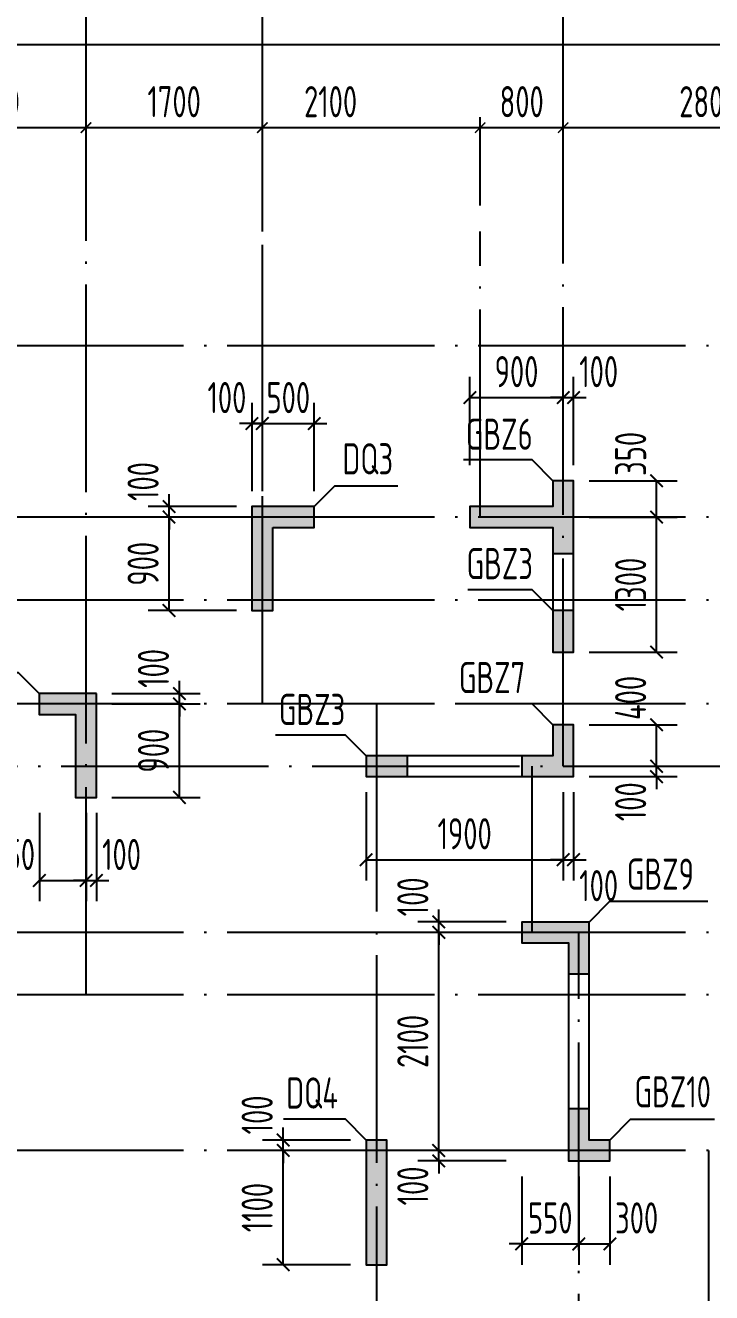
# Model space of a CAD drawing. Extents: x -461650 to 361314, y 245336 to 769729.
# Drawn here: x -119521 to -112905, y 506213 to 518417 of the extents above; entities that cross this region are included whole.
import ezdxf
from ezdxf.enums import TextEntityAlignment as Align

# ---------------------------------------------------------------- set-up
doc = ezdxf.new("R2010")
doc.units = 0
doc.header["$LTSCALE"] = 1000
doc.linetypes.add('DOTE', pattern=[2.42, 2, -0.2, 0.02, -0.2])
doc.layers.get('0').update_dxf_attribs({"linetype": 'CONTINUOUS'})
doc.layers.get('DEFPOINTS').update_dxf_attribs({"linetype": 'CONTINUOUS'})
for name, color, linetype in [('A-AXIS', 1, 'CONTINUOUS'), ('A-DOTE', 10, 'DOTE'), ('S-Q墙实线', 6, 'CONTINUOUS'), ('S-Q墙标注', 3, 'CONTINUOUS'), ('S-X详图填充', 252, 'CONTINUOUS'), ('S-X详图实线', 4, 'CONTINUOUS'), ('S-Y一般标注', 3, 'CONTINUOUS'), ('S-Z柱编号', 6, 'CONTINUOUS')]:
    doc.layers.add(name, color=color, linetype=linetype)
doc.styles.add('TSSD_DIMENSION', font='Tssdeng.shx', dxfattribs={"width": 0.7, "bigfont": 'tssdchn.shx'})
doc.styles.add('TSSD_REIN', font='tssdeng.shx', dxfattribs={"width": 0.7, "height": 300, "bigfont": 'tssdchn.shx'})
doc.styles.add('结构文字', font='zstxt.shx', dxfattribs={"width": 0.7, "bigfont": 'zshz.shx'})
doc.dimstyles.new('STRUCK', dxfattribs={"dimtxt": 400, "dimasz": 121, "dimexe": 200, "dimexo": 150, "dimgap": 115, "dimtad": 1, "dimdec": 0, "dimdsep": 46, "dimtxsty": '结构文字', "dimblk": 'ARCHTICK', "dimcen": 400, "dimclrd": 3, "dimclre": 3, "dimclrt": 7, "dimadec": 0, "dimazin": 0, "dimtfac": 1, "dimtdec": 0, "dimtix": 1, "dimtmove": 2, "dimatfit": 3, "dimldrblk": '_DIMX', "dimfxl": 0, "dimtolj": 1, "dimtzin": 0, "dimarcsym": 0})
doc.dimstyles.new('TSSD_100_100', dxfattribs={"dimtxt": 300, "dimasz": 100, "dimexe": 100, "dimexo": 250, "dimgap": 100, "dimtad": 1, "dimdec": 0, "dimzin": 0, "dimdsep": 46, "dimtxsty": 'TSSD_DIMENSION', "dimblk": 'ARCHTICK', "dimcen": 0, "dimdle": 100, "dimclrt": 7, "dimadec": 0, "dimazin": 0, "dimtfac": 1, "dimtdec": 0, "dimtix": 1, "dimtmove": 2, "dimatfit": 3, "dimldrblk": 'ARCHTICK', "dimfxl": 0, "dimtolj": 1, "dimtzin": 0, "dimarcsym": 0})

# ---------------------------------------------------------------- blocks, each defined once
blk = doc.blocks.new('_ArchTick')
at = {"color": 0, "linetype": 'ByBlock', "const_width": 0.15}
blk.add_lwpolyline([(-0.5, -0.5), (0.5, 0.5)], dxfattribs=at)
blk = doc.blocks.new('*D291')
at = {"layer": 'DEFPOINTS', "color": 0}
for p in [(11100, 19250), (9300, 18250), (11100, 18250)]:
    blk.add_point(p, dxfattribs=at)
at = {"layer": 'S-Y一般标注', "color": 0, "lineweight": -2}
for p, q in [((9300, 18500), (9300, 19350)), ((11100, 18500), (11100, 19350)), ((9200, 19250), (11200, 19250))]:
    blk.add_line(p, q, dxfattribs=at)
at = {"layer": 'S-Y一般标注', "color": 0, "lineweight": -2, "xscale": 100, "yscale": 100, "zscale": 100, "rotation": 180}
blk.add_blockref('_ArchTick', (9300, 19250), dxfattribs=at)
at = {"layer": 'S-Y一般标注', "color": 0, "lineweight": -2, "xscale": 100, "yscale": 100, "zscale": 100}
blk.add_blockref('_ArchTick', (11100, 19250), dxfattribs=at)
at = {"layer": 'S-Y一般标注', "color": 7, "insert": (10200, 19500), "char_height": 300, "attachment_point": 5, "style": 'TSSD_DIMENSION'}
blk.add_mtext('\\A1;1800', dxfattribs=at)
blk = doc.blocks.new('*D292')
at = {"layer": 'DEFPOINTS', "color": 0}
for p in [(12800, 19250), (11100, 18250), (12800, 18250)]:
    blk.add_point(p, dxfattribs=at)
at = {"layer": 'S-Y一般标注', "color": 0, "lineweight": -2}
for p, q in [((11100, 18500), (11100, 19350)), ((12800, 18500), (12800, 19350)), ((11000, 19250), (12900, 19250))]:
    blk.add_line(p, q, dxfattribs=at)
at = {"layer": 'S-Y一般标注', "color": 0, "lineweight": -2, "xscale": 100, "yscale": 100, "zscale": 100, "rotation": 180}
blk.add_blockref('_ArchTick', (11100, 19250), dxfattribs=at)
at = {"layer": 'S-Y一般标注', "color": 0, "lineweight": -2, "xscale": 100, "yscale": 100, "zscale": 100}
blk.add_blockref('_ArchTick', (12800, 19250), dxfattribs=at)
at = {"layer": 'S-Y一般标注', "color": 7, "insert": (11950, 19500), "char_height": 300, "attachment_point": 5, "style": 'TSSD_DIMENSION'}
blk.add_mtext('\\A1;1700', dxfattribs=at)
blk = doc.blocks.new('*D293')
at = {"layer": 'DEFPOINTS', "color": 0}
for p in [(14900, 19250), (12800, 18250), (14900, 18250)]:
    blk.add_point(p, dxfattribs=at)
at = {"layer": 'S-Y一般标注', "color": 0, "lineweight": -2}
for p, q in [((12800, 18500), (12800, 19350)), ((14900, 18500), (14900, 19350)), ((12700, 19250), (15000, 19250))]:
    blk.add_line(p, q, dxfattribs=at)
at = {"layer": 'S-Y一般标注', "color": 0, "lineweight": -2, "xscale": 100, "yscale": 100, "zscale": 100, "rotation": 180}
blk.add_blockref('_ArchTick', (12800, 19250), dxfattribs=at)
at = {"layer": 'S-Y一般标注', "color": 0, "lineweight": -2, "xscale": 100, "yscale": 100, "zscale": 100}
blk.add_blockref('_ArchTick', (14900, 19250), dxfattribs=at)
at = {"layer": 'S-Y一般标注', "color": 7, "insert": (13458, 19500), "char_height": 300, "attachment_point": 5, "style": 'TSSD_DIMENSION'}
blk.add_mtext('\\A1;2100', dxfattribs=at)
blk = doc.blocks.new('*D294')
at = {"layer": 'DEFPOINTS', "color": 0}
for p in [(18500, 19250), (15700, 18250), (18500, 18250)]:
    blk.add_point(p, dxfattribs=at)
at = {"layer": 'S-Y一般标注', "color": 0, "lineweight": -2}
for p, q in [((15700, 18500), (15700, 19350)), ((18500, 18500), (18500, 19350)), ((15600, 19250), (18600, 19250))]:
    blk.add_line(p, q, dxfattribs=at)
at = {"layer": 'S-Y一般标注', "color": 0, "lineweight": -2, "xscale": 100, "yscale": 100, "zscale": 100, "rotation": 180}
blk.add_blockref('_ArchTick', (15700, 19250), dxfattribs=at)
at = {"layer": 'S-Y一般标注', "color": 0, "lineweight": -2, "xscale": 100, "yscale": 100, "zscale": 100}
blk.add_blockref('_ArchTick', (18500, 19250), dxfattribs=at)
at = {"layer": 'S-Y一般标注', "color": 7, "insert": (17100, 19500), "char_height": 300, "attachment_point": 5, "style": 'TSSD_DIMENSION'}
blk.add_mtext('\\A1;2800', dxfattribs=at)
blk = doc.blocks.new('*D311')
at = {"layer": 'DEFPOINTS', "color": 0}
for p in [(54600, 20050), (4600, 18250), (54600, 18250)]:
    blk.add_point(p, dxfattribs=at)
at = {"layer": 'S-Y一般标注', "color": 0, "lineweight": -2}
for p, q in [((4600, 18500), (4600, 20150)), ((54600, 18500), (54600, 20150)), ((4500, 20050), (54700, 20050))]:
    blk.add_line(p, q, dxfattribs=at)
at = {"layer": 'S-Y一般标注', "color": 0, "lineweight": -2, "xscale": 100, "yscale": 100, "zscale": 100, "rotation": 180}
blk.add_blockref('_ArchTick', (4600, 20050), dxfattribs=at)
at = {"layer": 'S-Y一般标注', "color": 0, "lineweight": -2, "xscale": 100, "yscale": 100, "zscale": 100}
blk.add_blockref('_ArchTick', (54600, 20050), dxfattribs=at)
at = {"layer": 'S-Y一般标注', "color": 7, "insert": (29600, 20300), "char_height": 300, "attachment_point": 5, "style": 'TSSD_DIMENSION'}
blk.add_mtext('\\A1;50000', dxfattribs=at)
blk = doc.blocks.new('*D322')
at = {"layer": 'DEFPOINTS', "color": 0}
for p in [(15700, 19250), (14900, 18250), (15700, 18250)]:
    blk.add_point(p, dxfattribs=at)
at = {"layer": 'S-Y一般标注', "color": 0, "lineweight": -2}
for p, q in [((14900, 18500), (14900, 19350)), ((15700, 18500), (15700, 19350)), ((14800, 19250), (15800, 19250))]:
    blk.add_line(p, q, dxfattribs=at)
at = {"layer": 'S-Y一般标注', "color": 0, "lineweight": -2, "xscale": 100, "yscale": 100, "zscale": 100, "rotation": 180}
blk.add_blockref('_ArchTick', (14900, 19250), dxfattribs=at)
at = {"layer": 'S-Y一般标注', "color": 0, "lineweight": -2, "xscale": 100, "yscale": 100, "zscale": 100}
blk.add_blockref('_ArchTick', (15700, 19250), dxfattribs=at)
at = {"layer": 'S-Y一般标注', "color": 7, "insert": (15300, 19500), "char_height": 300, "attachment_point": 5, "style": 'TSSD_DIMENSION'}
blk.add_mtext('\\A1;800', dxfattribs=at)
blk = doc.blocks.new('*D2551')
at = {"layer": 'DEFPOINTS', "color": 0}
for p in [(-117036, 507582), (-116236, 507582), (-116236, 506482)]:
    blk.add_point(p, dxfattribs=at)
at = {"layer": 'S-Q墙标注', "color": 3, "lineweight": -2}
for p, q in [((-116386, 507582), (-117236, 507582)), ((-117036, 506482), (-117036, 507582)), ((-116386, 506482), (-117236, 506482))]:
    blk.add_line(p, q, dxfattribs=at)
at = {"layer": 'S-Q墙标注', "color": 3, "lineweight": -2, "xscale": 121, "yscale": 121, "zscale": 121}
for p, rotation in [((-117036, 507582), 90), ((-117036, 506482), 270)]:
    blk.add_blockref('_ArchTick', p, dxfattribs=dict(at, rotation=rotation))
at = {"layer": 'S-Q墙标注', "color": 7, "insert": (-117286, 507032), "char_height": 300, "attachment_point": 5, "rotation": 90, "style": 'TSSD_REIN'}
blk.add_mtext('\\A1;1100', dxfattribs=at)
blk = doc.blocks.new('_DIMX')
blk.add_line((-150, 0), (150, 0))
at = {"const_width": 50}
blk.add_lwpolyline([(-70, -70), (70, 70)], dxfattribs=at)
blk = doc.blocks.new('*D2552')
at = {"layer": 'DEFPOINTS', "color": 0}
for p in [(-117036, 507682), (-116236, 507682), (-116236, 507582)]:
    blk.add_point(p, dxfattribs=at)
at = {"layer": 'S-Q墙标注', "color": 3, "lineweight": -2}
for p, q in [((-117036, 507682), (-117036, 507803)), ((-116386, 507682), (-117236, 507682)), ((-117036, 507582), (-117036, 507682)), ((-116386, 507582), (-117236, 507582)), ((-117036, 507582), (-117036, 507461))]:
    blk.add_line(p, q, dxfattribs=at)
at = {"layer": 'S-Q墙标注', "color": 3, "lineweight": -2, "xscale": 121, "yscale": 121, "zscale": 121}
for p, rotation in [((-117036, 507682), 270), ((-117036, 507582), 90)]:
    blk.add_blockref('_ArchTick', p, dxfattribs=dict(at, rotation=rotation))
at = {"layer": 'S-Q墙标注', "color": 7, "insert": (-117286, 507924), "char_height": 300, "attachment_point": 5, "rotation": 90, "style": 'TSSD_REIN'}
blk.add_mtext('\\A1;100', dxfattribs=at)
blk = doc.blocks.new('*D2561')
at = {"layer": 'DEFPOINTS', "color": 0}
for p in [(-118836, 511882), (-118036, 511882), (-118836, 510982)]:
    blk.add_point(p, dxfattribs=at)
at = {"layer": 'S-Q墙标注', "color": 3, "lineweight": -2}
for p, q in [((-118686, 511882), (-117836, 511882)), ((-118036, 510982), (-118036, 511882)), ((-118686, 510982), (-117836, 510982))]:
    blk.add_line(p, q, dxfattribs=at)
at = {"layer": 'S-Q墙标注', "color": 3, "lineweight": -2, "xscale": 121, "yscale": 121, "zscale": 121}
for p, rotation in [((-118036, 511882), 90), ((-118036, 510982), 270)]:
    blk.add_blockref('_ArchTick', p, dxfattribs=dict(at, rotation=rotation))
at = {"layer": 'S-Q墙标注', "color": 7, "insert": (-118286, 511432), "char_height": 300, "attachment_point": 5, "rotation": 90, "style": 'TSSD_REIN'}
blk.add_mtext('\\A1;900', dxfattribs=at)
blk = doc.blocks.new('*D2562')
at = {"layer": 'DEFPOINTS', "color": 0}
for p in [(-118836, 511982), (-118036, 511982), (-118836, 511882)]:
    blk.add_point(p, dxfattribs=at)
at = {"layer": 'S-Q墙标注', "color": 3, "lineweight": -2}
for p, q in [((-118036, 511982), (-118036, 512103)), ((-118686, 511982), (-117836, 511982)), ((-118036, 511882), (-118036, 511982)), ((-118686, 511882), (-117836, 511882)), ((-118036, 511882), (-118036, 511761))]:
    blk.add_line(p, q, dxfattribs=at)
at = {"layer": 'S-Q墙标注', "color": 3, "lineweight": -2, "xscale": 121, "yscale": 121, "zscale": 121}
for p, rotation in [((-118036, 511982), 270), ((-118036, 511882), 90)]:
    blk.add_blockref('_ArchTick', p, dxfattribs=dict(at, rotation=rotation))
at = {"layer": 'S-Q墙标注', "color": 7, "insert": (-118286, 512224), "char_height": 300, "attachment_point": 5, "rotation": 90, "style": 'TSSD_REIN'}
blk.add_mtext('\\A1;100', dxfattribs=at)
blk = doc.blocks.new('*D2563')
at = {"layer": 'DEFPOINTS', "color": 0}
for p in [(-119386, 510982), (-118936, 510982), (-118936, 510182)]:
    blk.add_point(p, dxfattribs=at)
at = {"layer": 'S-Q墙标注', "color": 3, "lineweight": -2}
for p, q in [((-119386, 510832), (-119386, 509982)), ((-118936, 510832), (-118936, 509982)), ((-119386, 510182), (-118936, 510182))]:
    blk.add_line(p, q, dxfattribs=at)
at = {"layer": 'S-Q墙标注', "color": 3, "lineweight": -2, "xscale": 121, "yscale": 121, "zscale": 121, "rotation": 180}
blk.add_blockref('_ArchTick', (-119386, 510182), dxfattribs=at)
at = {"layer": 'S-Q墙标注', "color": 3, "lineweight": -2, "xscale": 121, "yscale": 121, "zscale": 121}
blk.add_blockref('_ArchTick', (-118936, 510182), dxfattribs=at)
at = {"layer": 'S-Q墙标注', "color": 7, "insert": (-119644, 510432), "char_height": 300, "attachment_point": 5, "style": 'TSSD_REIN'}
blk.add_mtext('\\A1;450', dxfattribs=at)
blk = doc.blocks.new('*D2564')
at = {"layer": 'DEFPOINTS', "color": 0}
for p in [(-118936, 510982), (-118836, 510982), (-118836, 510182)]:
    blk.add_point(p, dxfattribs=at)
at = {"layer": 'S-Q墙标注', "color": 3, "lineweight": -2}
for p, q in [((-118936, 510832), (-118936, 509982)), ((-118836, 510832), (-118836, 509982)), ((-118936, 510182), (-119057, 510182)), ((-118936, 510182), (-118836, 510182)), ((-118836, 510182), (-118715, 510182))]:
    blk.add_line(p, q, dxfattribs=at)
at = {"layer": 'S-Q墙标注', "color": 3, "lineweight": -2, "xscale": 121, "yscale": 121, "zscale": 121}
blk.add_blockref('_ArchTick', (-118936, 510182), dxfattribs=at)
at = {"layer": 'S-Q墙标注', "color": 3, "lineweight": -2, "xscale": 121, "yscale": 121, "zscale": 121, "rotation": 180}
blk.add_blockref('_ArchTick', (-118836, 510182), dxfattribs=at)
at = {"layer": 'S-Q墙标注', "color": 7, "insert": (-118594, 510432), "char_height": 300, "attachment_point": 5, "style": 'TSSD_REIN'}
blk.add_mtext('\\A1;100', dxfattribs=at)
blk = doc.blocks.new('*D2565')
at = {"layer": 'DEFPOINTS', "color": 0}
for p in [(-114236, 511282), (-113436, 511282), (-114236, 511182)]:
    blk.add_point(p, dxfattribs=at)
at = {"layer": 'S-Q墙标注', "color": 3, "lineweight": -2}
for p, q in [((-113436, 511282), (-113436, 511403)), ((-114086, 511282), (-113236, 511282)), ((-113436, 511182), (-113436, 511282)), ((-114086, 511182), (-113236, 511182)), ((-113436, 511182), (-113436, 511061))]:
    blk.add_line(p, q, dxfattribs=at)
at = {"layer": 'S-Q墙标注', "color": 3, "lineweight": -2, "xscale": 121, "yscale": 121, "zscale": 121}
for p, rotation in [((-113436, 511282), 270), ((-113436, 511182), 90)]:
    blk.add_blockref('_ArchTick', p, dxfattribs=dict(at, rotation=rotation))
at = {"layer": 'S-Q墙标注', "color": 7, "insert": (-113686, 510940), "char_height": 300, "attachment_point": 5, "rotation": 90, "style": 'TSSD_REIN'}
blk.add_mtext('\\A1;100', dxfattribs=at)
blk = doc.blocks.new('*D2566')
at = {"layer": 'DEFPOINTS', "color": 0}
for p in [(-114236, 511682), (-113436, 511682), (-114236, 511282)]:
    blk.add_point(p, dxfattribs=at)
at = {"layer": 'S-Q墙标注', "color": 3, "lineweight": -2}
for p, q in [((-114086, 511682), (-113236, 511682)), ((-113436, 511282), (-113436, 511682)), ((-114086, 511282), (-113236, 511282))]:
    blk.add_line(p, q, dxfattribs=at)
at = {"layer": 'S-Q墙标注', "color": 3, "lineweight": -2, "xscale": 121, "yscale": 121, "zscale": 121}
for p, rotation in [((-113436, 511682), 90), ((-113436, 511282), 270)]:
    blk.add_blockref('_ArchTick', p, dxfattribs=dict(at, rotation=rotation))
at = {"layer": 'S-Q墙标注', "color": 7, "insert": (-113686, 511940), "char_height": 300, "attachment_point": 5, "rotation": 90, "style": 'TSSD_REIN'}
blk.add_mtext('\\A1;400', dxfattribs=at)
blk = doc.blocks.new('*D2567')
at = {"layer": 'DEFPOINTS', "color": 0}
for p in [(-116236, 511182), (-114336, 511182), (-114336, 510382)]:
    blk.add_point(p, dxfattribs=at)
at = {"layer": 'S-Q墙标注', "color": 3, "lineweight": -2}
for p, q in [((-116236, 511032), (-116236, 510182)), ((-114336, 511032), (-114336, 510182)), ((-116236, 510382), (-114336, 510382))]:
    blk.add_line(p, q, dxfattribs=at)
at = {"layer": 'S-Q墙标注', "color": 3, "lineweight": -2, "xscale": 121, "yscale": 121, "zscale": 121, "rotation": 180}
blk.add_blockref('_ArchTick', (-116236, 510382), dxfattribs=at)
at = {"layer": 'S-Q墙标注', "color": 3, "lineweight": -2, "xscale": 121, "yscale": 121, "zscale": 121}
blk.add_blockref('_ArchTick', (-114336, 510382), dxfattribs=at)
at = {"layer": 'S-Q墙标注', "color": 7, "insert": (-115286, 510632), "char_height": 300, "attachment_point": 5, "style": 'TSSD_REIN'}
blk.add_mtext('\\A1;1900', dxfattribs=at)
blk = doc.blocks.new('*D2568')
at = {"layer": 'DEFPOINTS', "color": 0}
for p in [(-114336, 511182), (-114236, 511182), (-114236, 510382)]:
    blk.add_point(p, dxfattribs=at)
at = {"layer": 'S-Q墙标注', "color": 3, "lineweight": -2}
for p, q in [((-114336, 511032), (-114336, 510182)), ((-114236, 511032), (-114236, 510182)), ((-114336, 510382), (-114457, 510382)), ((-114336, 510382), (-114236, 510382)), ((-114236, 510382), (-114115, 510382))]:
    blk.add_line(p, q, dxfattribs=at)
at = {"layer": 'S-Q墙标注', "color": 3, "lineweight": -2, "xscale": 121, "yscale": 121, "zscale": 121}
blk.add_blockref('_ArchTick', (-114336, 510382), dxfattribs=at)
at = {"layer": 'S-Q墙标注', "color": 3, "lineweight": -2, "xscale": 121, "yscale": 121, "zscale": 121, "rotation": 180}
blk.add_blockref('_ArchTick', (-114236, 510382), dxfattribs=at)
at = {"layer": 'S-Q墙标注', "color": 7, "insert": (-113994, 510132), "char_height": 300, "attachment_point": 5, "style": 'TSSD_REIN'}
blk.add_mtext('\\A1;100', dxfattribs=at)
blk = doc.blocks.new('*D2569')
at = {"layer": 'DEFPOINTS', "color": 0}
for p in [(-118136, 513682), (-117336, 513682), (-117336, 512782)]:
    blk.add_point(p, dxfattribs=at)
at = {"layer": 'S-Q墙标注', "color": 3, "lineweight": -2}
for p, q in [((-117486, 513682), (-118336, 513682)), ((-118136, 512782), (-118136, 513682)), ((-117486, 512782), (-118336, 512782))]:
    blk.add_line(p, q, dxfattribs=at)
at = {"layer": 'S-Q墙标注', "color": 3, "lineweight": -2, "xscale": 121, "yscale": 121, "zscale": 121}
for p, rotation in [((-118136, 513682), 90), ((-118136, 512782), 270)]:
    blk.add_blockref('_ArchTick', p, dxfattribs=dict(at, rotation=rotation))
at = {"layer": 'S-Q墙标注', "color": 7, "insert": (-118386, 513232), "char_height": 300, "attachment_point": 5, "rotation": 90, "style": 'TSSD_REIN'}
blk.add_mtext('\\A1;900', dxfattribs=at)
blk = doc.blocks.new('*D2570')
at = {"layer": 'DEFPOINTS', "color": 0}
for p in [(-118136, 513782), (-117336, 513782), (-117336, 513682)]:
    blk.add_point(p, dxfattribs=at)
at = {"layer": 'S-Q墙标注', "color": 3, "lineweight": -2}
for p, q in [((-118136, 513782), (-118136, 513903)), ((-117486, 513782), (-118336, 513782)), ((-118136, 513682), (-118136, 513782)), ((-117486, 513682), (-118336, 513682)), ((-118136, 513682), (-118136, 513561))]:
    blk.add_line(p, q, dxfattribs=at)
at = {"layer": 'S-Q墙标注', "color": 3, "lineweight": -2, "xscale": 121, "yscale": 121, "zscale": 121}
for p, rotation in [((-118136, 513782), 270), ((-118136, 513682), 90)]:
    blk.add_blockref('_ArchTick', p, dxfattribs=dict(at, rotation=rotation))
at = {"layer": 'S-Q墙标注', "color": 7, "insert": (-118386, 514024), "char_height": 300, "attachment_point": 5, "rotation": 90, "style": 'TSSD_REIN'}
blk.add_mtext('\\A1;100', dxfattribs=at)
blk = doc.blocks.new('*D2571')
at = {"layer": 'DEFPOINTS', "color": 0}
for p in [(-117236, 514582), (-117336, 513782), (-117236, 513782)]:
    blk.add_point(p, dxfattribs=at)
at = {"layer": 'S-Q墙标注', "color": 3, "lineweight": -2}
for p, q in [((-117336, 513932), (-117336, 514782)), ((-117236, 513932), (-117236, 514782)), ((-117336, 514582), (-117457, 514582)), ((-117336, 514582), (-117236, 514582)), ((-117236, 514582), (-117115, 514582))]:
    blk.add_line(p, q, dxfattribs=at)
at = {"layer": 'S-Q墙标注', "color": 3, "lineweight": -2, "xscale": 121, "yscale": 121, "zscale": 121}
blk.add_blockref('_ArchTick', (-117336, 514582), dxfattribs=at)
at = {"layer": 'S-Q墙标注', "color": 3, "lineweight": -2, "xscale": 121, "yscale": 121, "zscale": 121, "rotation": 180}
blk.add_blockref('_ArchTick', (-117236, 514582), dxfattribs=at)
at = {"layer": 'S-Q墙标注', "color": 7, "insert": (-117578, 514832), "char_height": 300, "attachment_point": 5, "style": 'TSSD_REIN'}
blk.add_mtext('\\A1;100', dxfattribs=at)
blk = doc.blocks.new('*D2572')
at = {"layer": 'DEFPOINTS', "color": 0}
for p in [(-116736, 514582), (-117236, 513782), (-116736, 513782)]:
    blk.add_point(p, dxfattribs=at)
at = {"layer": 'S-Q墙标注', "color": 3, "lineweight": -2}
for p, q in [((-117236, 513932), (-117236, 514782)), ((-116736, 513932), (-116736, 514782)), ((-117236, 514582), (-117357, 514582)), ((-117236, 514582), (-116736, 514582)), ((-116736, 514582), (-116615, 514582))]:
    blk.add_line(p, q, dxfattribs=at)
at = {"layer": 'S-Q墙标注', "color": 3, "lineweight": -2, "xscale": 121, "yscale": 121, "zscale": 121}
blk.add_blockref('_ArchTick', (-117236, 514582), dxfattribs=at)
at = {"layer": 'S-Q墙标注', "color": 3, "lineweight": -2, "xscale": 121, "yscale": 121, "zscale": 121, "rotation": 180}
blk.add_blockref('_ArchTick', (-116736, 514582), dxfattribs=at)
at = {"layer": 'S-Q墙标注', "color": 7, "insert": (-116986, 514832), "char_height": 300, "attachment_point": 5, "style": 'TSSD_REIN'}
blk.add_mtext('\\A1;500', dxfattribs=at)
blk = doc.blocks.new('*D2573')
at = {"layer": 'DEFPOINTS', "color": 0}
for p in [(-115536, 507582), (-114736, 507582), (-114736, 507482)]:
    blk.add_point(p, dxfattribs=at)
at = {"layer": 'S-Q墙标注', "color": 3, "lineweight": -2}
for p, q in [((-115536, 507582), (-115536, 507703)), ((-114886, 507582), (-115736, 507582)), ((-114886, 507482), (-115736, 507482)), ((-115536, 507482), (-115536, 507582)), ((-115536, 507482), (-115536, 507361))]:
    blk.add_line(p, q, dxfattribs=at)
at = {"layer": 'S-Q墙标注', "color": 3, "lineweight": -2, "xscale": 121, "yscale": 121, "zscale": 121}
for p, rotation in [((-115536, 507582), 270), ((-115536, 507482), 90)]:
    blk.add_blockref('_ArchTick', p, dxfattribs=dict(at, rotation=rotation))
at = {"layer": 'S-Q墙标注', "color": 7, "insert": (-115786, 507240), "char_height": 300, "attachment_point": 5, "rotation": 90, "style": 'TSSD_REIN'}
blk.add_mtext('\\A1;100', dxfattribs=at)
blk = doc.blocks.new('*D2574')
at = {"layer": 'DEFPOINTS', "color": 0}
for p in [(-115536, 509682), (-114736, 509682), (-114736, 507582)]:
    blk.add_point(p, dxfattribs=at)
at = {"layer": 'S-Q墙标注', "color": 3, "lineweight": -2}
for p, q in [((-114886, 509682), (-115736, 509682)), ((-115536, 507582), (-115536, 509682)), ((-114886, 507582), (-115736, 507582))]:
    blk.add_line(p, q, dxfattribs=at)
at = {"layer": 'S-Q墙标注', "color": 3, "lineweight": -2, "xscale": 121, "yscale": 121, "zscale": 121}
for p, rotation in [((-115536, 509682), 90), ((-115536, 507582), 270)]:
    blk.add_blockref('_ArchTick', p, dxfattribs=dict(at, rotation=rotation))
at = {"layer": 'S-Q墙标注', "color": 7, "insert": (-115786, 508632), "char_height": 300, "attachment_point": 5, "rotation": 90, "style": 'TSSD_REIN'}
blk.add_mtext('\\A1;2100', dxfattribs=at)
blk = doc.blocks.new('*D2575')
at = {"layer": 'DEFPOINTS', "color": 0}
for p in [(-115536, 509782), (-114736, 509782), (-114736, 509682)]:
    blk.add_point(p, dxfattribs=at)
at = {"layer": 'S-Q墙标注', "color": 3, "lineweight": -2}
for p, q in [((-115536, 509782), (-115536, 509903)), ((-114886, 509782), (-115736, 509782)), ((-115536, 509682), (-115536, 509782)), ((-114886, 509682), (-115736, 509682)), ((-115536, 509682), (-115536, 509561))]:
    blk.add_line(p, q, dxfattribs=at)
at = {"layer": 'S-Q墙标注', "color": 3, "lineweight": -2, "xscale": 121, "yscale": 121, "zscale": 121}
for p, rotation in [((-115536, 509782), 270), ((-115536, 509682), 90)]:
    blk.add_blockref('_ArchTick', p, dxfattribs=dict(at, rotation=rotation))
at = {"layer": 'S-Q墙标注', "color": 7, "insert": (-115786, 510024), "char_height": 300, "attachment_point": 5, "rotation": 90, "style": 'TSSD_REIN'}
blk.add_mtext('\\A1;100', dxfattribs=at)
blk = doc.blocks.new('*D2466')
at = {"layer": 'DEFPOINTS', "color": 0}
for p in [(-114736, 507482), (-114186, 507482), (-114186, 506682)]:
    blk.add_point(p, dxfattribs=at)
at = {"layer": 'S-Q墙标注', "color": 3, "lineweight": -2}
for p, q in [((-114736, 507332), (-114736, 506482)), ((-114186, 507332), (-114186, 506482)), ((-114736, 506682), (-114857, 506682)), ((-114736, 506682), (-114186, 506682)), ((-114186, 506682), (-114065, 506682))]:
    blk.add_line(p, q, dxfattribs=at)
at = {"layer": 'S-Q墙标注', "color": 3, "lineweight": -2, "xscale": 121, "yscale": 121, "zscale": 121}
blk.add_blockref('_ArchTick', (-114736, 506682), dxfattribs=at)
at = {"layer": 'S-Q墙标注', "color": 3, "lineweight": -2, "xscale": 121, "yscale": 121, "zscale": 121, "rotation": 180}
blk.add_blockref('_ArchTick', (-114186, 506682), dxfattribs=at)
at = {"layer": 'S-Q墙标注', "color": 7, "insert": (-114461, 506932), "char_height": 300, "attachment_point": 5, "style": 'TSSD_REIN'}
blk.add_mtext('\\A1;550', dxfattribs=at)
blk = doc.blocks.new('*D2467')
at = {"layer": 'DEFPOINTS', "color": 0}
for p in [(-114186, 507482), (-113886, 507482), (-113886, 506682)]:
    blk.add_point(p, dxfattribs=at)
at = {"layer": 'S-Q墙标注', "color": 3, "lineweight": -2}
for p, q in [((-114186, 507332), (-114186, 506482)), ((-113886, 507332), (-113886, 506482)), ((-114186, 506682), (-113886, 506682))]:
    blk.add_line(p, q, dxfattribs=at)
at = {"layer": 'S-Q墙标注', "color": 3, "lineweight": -2, "xscale": 121, "yscale": 121, "zscale": 121, "rotation": 180}
blk.add_blockref('_ArchTick', (-114186, 506682), dxfattribs=at)
at = {"layer": 'S-Q墙标注', "color": 3, "lineweight": -2, "xscale": 121, "yscale": 121, "zscale": 121}
blk.add_blockref('_ArchTick', (-113886, 506682), dxfattribs=at)
at = {"layer": 'S-Q墙标注', "color": 7, "insert": (-113628, 506932), "char_height": 300, "attachment_point": 5, "style": 'TSSD_REIN'}
blk.add_mtext('\\A1;300', dxfattribs=at)
blk = doc.blocks.new('*D2424')
at = {"layer": 'DEFPOINTS', "color": 0}
for p in [(-114236, 513682), (-113436, 513682), (-114236, 512382)]:
    blk.add_point(p, dxfattribs=at)
at = {"layer": 'S-Q墙标注', "color": 3, "lineweight": -2}
for p, q in [((-114086, 513682), (-113236, 513682)), ((-113436, 512382), (-113436, 513682)), ((-114086, 512382), (-113236, 512382))]:
    blk.add_line(p, q, dxfattribs=at)
at = {"layer": 'S-Q墙标注', "color": 3, "lineweight": -2, "xscale": 121, "yscale": 121, "zscale": 121}
for p, rotation in [((-113436, 513682), 90), ((-113436, 512382), 270)]:
    blk.add_blockref('_ArchTick', p, dxfattribs=dict(at, rotation=rotation))
at = {"layer": 'S-Q墙标注', "color": 7, "insert": (-113686, 513032), "char_height": 300, "attachment_point": 5, "rotation": 90, "style": 'TSSD_REIN'}
blk.add_mtext('\\A1;1300', dxfattribs=at)
blk = doc.blocks.new('*D2425')
at = {"layer": 'DEFPOINTS', "color": 0}
for p in [(-114236, 514032), (-113436, 514032), (-114236, 513682)]:
    blk.add_point(p, dxfattribs=at)
at = {"layer": 'S-Q墙标注', "color": 3, "lineweight": -2}
for p, q in [((-114086, 514032), (-113236, 514032)), ((-113436, 513682), (-113436, 514032)), ((-114086, 513682), (-113236, 513682))]:
    blk.add_line(p, q, dxfattribs=at)
at = {"layer": 'S-Q墙标注', "color": 3, "lineweight": -2, "xscale": 121, "yscale": 121, "zscale": 121}
for p, rotation in [((-113436, 514032), 90), ((-113436, 513682), 270)]:
    blk.add_blockref('_ArchTick', p, dxfattribs=dict(at, rotation=rotation))
at = {"layer": 'S-Q墙标注', "color": 7, "insert": (-113686, 514290), "char_height": 300, "attachment_point": 5, "rotation": 90, "style": 'TSSD_REIN'}
blk.add_mtext('\\A1;350', dxfattribs=at)
blk = doc.blocks.new('*D2426')
at = {"layer": 'DEFPOINTS', "color": 0}
for p in [(-114336, 514832), (-115236, 514032), (-114336, 514032)]:
    blk.add_point(p, dxfattribs=at)
at = {"layer": 'S-Q墙标注', "color": 3, "lineweight": -2}
for p, q in [((-115236, 514182), (-115236, 515032)), ((-114336, 514182), (-114336, 515032)), ((-115236, 514832), (-114336, 514832))]:
    blk.add_line(p, q, dxfattribs=at)
at = {"layer": 'S-Q墙标注', "color": 3, "lineweight": -2, "xscale": 121, "yscale": 121, "zscale": 121, "rotation": 180}
blk.add_blockref('_ArchTick', (-115236, 514832), dxfattribs=at)
at = {"layer": 'S-Q墙标注', "color": 3, "lineweight": -2, "xscale": 121, "yscale": 121, "zscale": 121}
blk.add_blockref('_ArchTick', (-114336, 514832), dxfattribs=at)
at = {"layer": 'S-Q墙标注', "color": 7, "insert": (-114786, 515082), "char_height": 300, "attachment_point": 5, "style": 'TSSD_REIN'}
blk.add_mtext('\\A1;900', dxfattribs=at)
blk = doc.blocks.new('*D2427')
at = {"layer": 'DEFPOINTS', "color": 0}
for p in [(-114236, 514832), (-114336, 514032), (-114236, 514032)]:
    blk.add_point(p, dxfattribs=at)
at = {"layer": 'S-Q墙标注', "color": 3, "lineweight": -2}
for p, q in [((-114336, 514182), (-114336, 515032)), ((-114236, 514182), (-114236, 515032)), ((-114336, 514832), (-114457, 514832)), ((-114336, 514832), (-114236, 514832)), ((-114236, 514832), (-114115, 514832))]:
    blk.add_line(p, q, dxfattribs=at)
at = {"layer": 'S-Q墙标注', "color": 3, "lineweight": -2, "xscale": 121, "yscale": 121, "zscale": 121}
blk.add_blockref('_ArchTick', (-114336, 514832), dxfattribs=at)
at = {"layer": 'S-Q墙标注', "color": 3, "lineweight": -2, "xscale": 121, "yscale": 121, "zscale": 121, "rotation": 180}
blk.add_blockref('_ArchTick', (-114236, 514832), dxfattribs=at)
at = {"layer": 'S-Q墙标注', "color": 7, "insert": (-113994, 515082), "char_height": 300, "attachment_point": 5, "style": 'TSSD_REIN'}
blk.add_mtext('\\A1;100', dxfattribs=at)
blk = doc.blocks.new('20210726.16395156')
at = {"layer": 'A-AXIS'}
for p, q in [((11100, 18249.9), (11100, 21049.9)), ((12800, 18249.9), (12800, 21049.9)), ((15700, 18249.9), (15700, 21049.9))]:
    blk.add_line(p, q, dxfattribs=at)
at = {"layer": 'A-DOTE'}
for p, q in [((11100, 10900), (11100, 18249.9)), ((12800, 13700), (12800, 18249.9)), ((14900, 15500), (14900, 18249.9)), ((15700, 13100.3), (15700, 18249.9)), ((55600, 17150), (3600, 17150)), ((55600, 15500), (3600, 15500)), ((55600, 14700), (3600, 14700)), ((55600, 13700), (3600, 13700)), ((13900.2, 13700), (13900, 3600)), ((3600, 13100.3), (55600, 13100.3)), ((15400, 11500), (15400, 13100)), ((55600, 11500), (3600, 11500)), ((15850, 3600), (15850, 11500)), ((55600, 10900), (3600, 10900)), ((55600, 9400), (3600, 9400)), ((17100, 9400), (17100, 3600))]:
    blk.add_line(p, q, dxfattribs=at)
at = {"layer": 'S-Y一般标注'}
for base, p1, p2, picture, middle in [((54600, 20049.9), (4600, 18249.9), (54600, 18249.9), '*D311', (29600, 20299.9)), ((11100, 19249.9), (9300, 18249.9), (11100, 18249.9), '*D291', (10200, 19499.9)), ((12800, 19249.9), (11100, 18249.9), (12800, 18249.9), '*D292', (11950, 19499.9)), ((15700, 19249.9), (14900, 18249.9), (15700, 18249.9), '*D322', (15300, 19499.9)), ((18500, 19249.9), (15700, 18249.9), (18500, 18249.9), '*D294', (17100, 19499.9))]:
    dim = blk.add_linear_dim(base=base, p1=p1, p2=p2, dimstyle='TSSD_100_100', dxfattribs=at)
    dim.commit()
    dim.dimension.update_dxf_attribs({"geometry": picture, "text_midpoint": middle})
dim = blk.add_linear_dim(base=(14900, 19249.9), p1=(12800, 18249.9), p2=(14900, 18249.9), dimstyle='TSSD_100_100', dxfattribs=at)
dim.commit()
dim.dimension.update_dxf_attribs({"geometry": '*D293', "text_midpoint": (13458.1, 19499.9), "dimtype": 160})

msp = doc.modelspace()

# ---------------------------------------------------------------- hatches: boundary and pattern name
at = {"layer": 'S-X详图填充'}
h = msp.add_hatch(color=256, dxfattribs=at)
h.dxf.hatch_style = 1
h.paths.add_polyline_path([(-114436.28, 513331.33), (-114236.28, 513331.33), (-114236.28, 514031.79), (-114436.28, 514031.79), (-114436.28, 513781.79), (-115236.4, 513781.79), (-115236.4, 513581.79), (-114436.28, 513581.79)])
h = msp.add_hatch(color=256, dxfattribs=at)
h.dxf.hatch_style = 1
h.paths.add_polyline_path([(-117136.28, 513581.79), (-116736.36, 513581.79), (-116736.36, 513781.79), (-117336.28, 513781.79), (-117336.28, 512781.79), (-117136.28, 512781.79)])
h = msp.add_hatch(color=256, dxfattribs=at)
h.dxf.hatch_style = 1
h.paths.add_polyline_path([(-114236.28, 512781.79), (-114436.28, 512781.79), (-114436.28, 512381.79), (-114236.28, 512381.79)])
h = msp.add_hatch(color=256, dxfattribs=at)
h.dxf.hatch_style = 1
h.paths.add_polyline_path([(-118836.27, 511981.79), (-119386.19, 511981.79), (-119386.19, 511781.79), (-119036.27, 511781.79), (-119036.27, 510981.79), (-118836.27, 510981.79)])
h = msp.add_hatch(color=256, dxfattribs=at)
h.dxf.hatch_style = 1
h.paths.add_polyline_path([(-114736.28, 511382.06), (-114736.28, 511182.06), (-114236.28, 511182.06), (-114236.28, 511682.06), (-114436.28, 511682.06), (-114436.28, 511382.06)])
h = msp.add_hatch(color=256, dxfattribs=at)
h.dxf.hatch_style = 1
h.paths.add_polyline_path([(-115836.28, 511182.06), (-115836.28, 511382.06), (-116236.28, 511382.06), (-116236.28, 511182.06)])
h = msp.add_hatch(color=256, dxfattribs=at)
h.dxf.hatch_style = 1
h.paths.add_polyline_path([(-114286.28, 509281.79), (-114086.28, 509281.79), (-114086.28, 509781.79), (-114736.35, 509781.79), (-114736.35, 509581.79), (-114286.28, 509581.79)])
h = msp.add_hatch(color=256, dxfattribs=at)
h.dxf.hatch_style = 1
h.paths.add_polyline_path([(-114086.28, 507981.79), (-114286.28, 507981.79), (-114286.28, 507481.79), (-113886.28, 507481.79), (-113886.28, 507681.79), (-114086.28, 507681.79)])
h = msp.add_hatch(color=256, dxfattribs=at)
h.dxf.hatch_style = 1
h.paths.add_polyline_path([(-116036.18, 506481.79), (-116036.27, 507681.79), (-116236.27, 507681.79), (-116236.18, 506481.79)])

# ---------------------------------------------------------------- linework, layer by layer
at = {"layer": 'S-Q墙实线'}
msp.add_lwpolyline([(-114236.28, 513681.79), (-114236.28, 514031.79), (-114436.28, 514031.79), (-114436.28, 513781.79), (-115236.4, 513781.79), (-115236.4, 513581.79), (-114436.28, 513581.79), (-114436.28, 512381.79), (-114236.28, 512381.79), (-114236.28, 513681.79)], dxfattribs=at)
for points in [[(-117136.28, 513581.79), (-116736.36, 513581.79), (-116736.36, 513781.79), (-117336.28, 513781.79), (-117336.28, 512781.79), (-117136.28, 512781.79)], [(-118836.27, 511981.79), (-119386.19, 511981.79), (-119386.19, 511781.79), (-119036.27, 511781.79), (-119036.27, 510981.79), (-118836.27, 510981.79)], [(-114236.28, 511182.06), (-114236.28, 511682.06), (-114436.28, 511682.06), (-114436.28, 511382.06), (-114636.35, 511382.06), (-116236.28, 511382.06), (-116236.28, 511182.06), (-114636.35, 511182.06)], [(-114086.28, 507681.79), (-114086.28, 509781.79), (-114736.35, 509781.79), (-114736.35, 509581.79), (-114286.28, 509581.79), (-114286.28, 507481.79), (-113886.28, 507481.79), (-113886.28, 507681.79)], [(-116036.27, 506481.79), (-116036.27, 507681.79), (-116236.27, 507681.79), (-116236.27, 506481.79)], [(-116036.27, 506481.79), (-116036.27, 507681.79), (-116236.27, 507681.79), (-116236.27, 506481.79)]]:
    msp.add_lwpolyline(points, close=True, dxfattribs=at)
at = {"layer": 'S-X详图实线'}
for points in [[(-114436.28, 513331.33), (-114236.28, 513331.33), (-114236.28, 514031.79), (-114436.28, 514031.79), (-114436.28, 513781.79), (-115236.4, 513781.79), (-115236.4, 513581.79), (-114436.28, 513581.79), (-114436.28, 513581.79)], [(-117136.28, 513581.79), (-116736.36, 513581.79), (-116736.36, 513781.79), (-117336.28, 513781.79), (-117336.28, 512781.79), (-117136.28, 512781.79), (-117136.28, 513581.79)], [(-114236.28, 512781.79), (-114436.28, 512781.79), (-114436.28, 512381.79), (-114236.28, 512381.79), (-114236.28, 512781.79)], [(-118836.27, 511981.79), (-119386.19, 511981.79), (-119386.19, 511781.79), (-119036.27, 511781.79), (-119036.27, 510981.79), (-118836.27, 510981.79), (-118836.27, 511981.79)], [(-114736.28, 511382.06), (-114736.28, 511182.06), (-114236.28, 511182.06), (-114236.28, 511682.06), (-114436.28, 511682.06), (-114436.28, 511382.06), (-114736.28, 511382.06)], [(-115836.28, 511182.06), (-115836.28, 511382.06), (-116236.28, 511382.06), (-116236.28, 511182.06), (-115836.28, 511182.06)], [(-114286.28, 509281.79), (-114086.28, 509281.79), (-114086.28, 509781.79), (-114736.35, 509781.79), (-114736.35, 509581.79), (-114286.28, 509581.79), (-114286.28, 509281.79)], [(-114086.28, 507981.79), (-114286.28, 507981.79), (-114286.28, 507481.79), (-113886.28, 507481.79), (-113886.28, 507681.79), (-114086.28, 507681.79), (-114086.28, 507981.79)], [(-116236.18, 506481.79), (-116036.18, 506481.79), (-116036.27, 507681.79), (-116236.27, 507681.79), (-116236.18, 506481.79)]]:
    msp.add_lwpolyline(points, close=True, dxfattribs=at)
at = {"layer": 'S-Z柱编号', "color": 7}
for points in [[(-114436.34, 514031.79), (-114636.34, 514231.79), (-115297.95, 514231.79)], [(-116736.36, 513781.79), (-116536.36, 513981.79), (-115930.56, 513981.79)], [(-114436.28, 512781.79), (-114636.28, 512981.79), (-115256.37, 512981.79)], [(-119386.19, 511981.79), (-119586.19, 512181.79), (-120214.61, 512181.79)], [(-114436.28, 511682.06), (-114636.28, 511882.06), (-115360.89, 511882.06)], [(-116236.28, 511382.06), (-116436.28, 511582.06), (-117110.67, 511582.06)], [(-114086.28, 509781.79), (-113886.28, 509981.79), (-112941.5, 509981.79)], [(-116236.04, 507681.79), (-116436.04, 507881.79), (-117033.55, 507881.79)], [(-113886.28, 507681.79), (-113686.28, 507881.79), (-112878.04, 507881.79)]]:
    msp.add_lwpolyline(points, dxfattribs=at)

# ---------------------------------------------------------------- block references
at = {"layer": 'A-DOTE'}
msp.add_blockref('20210726.16395156', (-130036.28, 498181.75), dxfattribs=at)

# ---------------------------------------------------------------- texts
at = {"layer": 'S-Z柱编号', "color": 7, "style": 'TSSD_REIN', "width": 0.7}
for s, p in [('GBZ6', (-115274.68, 514239.55)), ('DQ3', (-116463.86, 514002.62)), ('GBZ3', (-115267.96, 512993.5)), ('GBZ7', (-115342.05, 511896.28)), ('GBZ3', (-117077.42, 511589.2)), ('GBZ9', (-113722.68, 510003.01)), ('DQ4', (-117005.77, 507895.49)), ('GBZ10', (-113648.73, 507906.77))]:
    msp.add_text(s, height=300, dxfattribs=at).set_placement(p, align=Align.BOTTOM_LEFT)

# ---------------------------------------------------------------- dimensions: what is measured, and where the dimension line sits
at = {"layer": 'S-Q墙标注'}
for base, p1, p2, picture, middle in [((-114336.29, 514831.79), (-115236.4, 514031.79), (-114336.29, 514031.79), '*D2426', (-114786.35, 515081.79)), ((-116736.36, 514581.79), (-117236.28, 513781.79), (-116736.36, 513781.79), '*D2572', (-116986.32, 514831.79)), ((-114336.28, 510382.06), (-116236.28, 511182.06), (-114336.28, 511182.06), '*D2567', (-115286.28, 510632.06)), ((-114186.27, 506681.77), (-114736.28, 507481.9), (-114186.27, 507481.77), '*D2466', (-114461.27, 506931.77))]:
    dim = msp.add_linear_dim(base=base, p1=p1, p2=p2, dimstyle='STRUCK', override={"dimtxt": 300, "dimgap": 100, "dimtxsty": 'TSSD_REIN'}, dxfattribs=at)
    dim.commit()
    dim.dimension.update_dxf_attribs({"geometry": picture, "text_midpoint": middle})
for base, p1, p2, picture, middle in [((-114236.28, 514831.79), (-114336.29, 514031.79), (-114236.28, 514031.79), '*D2427', (-113994.36, 515081.79)), ((-117236.28, 514581.79), (-117336.28, 513781.79), (-117236.28, 513781.79), '*D2571', (-117578.2, 514831.79)), ((-114236.28, 510382.06), (-114336.28, 511182.06), (-114236.28, 511182.06), '*D2568', (-113994.36, 510132.06)), ((-118936.28, 510181.79), (-119386.19, 510981.79), (-118936.28, 510981.79), '*D2563', (-119644.27, 510431.79)), ((-118836.27, 510181.79), (-118936.28, 510981.79), (-118836.27, 510981.79), '*D2564', (-118594.35, 510431.79)), ((-113886.27, 506681.77), (-114186.27, 507481.77), (-113886.27, 507481.77), '*D2467', (-113628.19, 506931.77))]:
    dim = msp.add_linear_dim(base=base, p1=p1, p2=p2, dimstyle='STRUCK', override={"dimtxt": 300, "dimgap": 100, "dimtxsty": 'TSSD_REIN'}, dxfattribs=at)
    dim.commit()
    dim.dimension.update_dxf_attribs({"geometry": picture, "text_midpoint": middle, "dimtype": 160})
for base, p1, p2, picture, middle in [((-113436.28, 514031.79), (-114236.28, 513681.79), (-114236.28, 514031.79), '*D2425', (-113686.28, 514289.87)), ((-118136.28, 513781.79), (-117336.28, 513681.79), (-117336.28, 513781.79), '*D2570', (-118386.28, 514023.72)), ((-118036.27, 511981.79), (-118836.27, 511881.79), (-118836.27, 511981.79), '*D2562', (-118286.27, 512223.72)), ((-113436.28, 511682.06), (-114236.28, 511282.06), (-114236.28, 511682.06), '*D2566', (-113686.28, 511940.14)), ((-113436.28, 511282.06), (-114236.28, 511182.06), (-114236.28, 511282.06), '*D2565', (-113686.28, 510940.14)), ((-115536.35, 509781.79), (-114736.35, 509681.79), (-114736.35, 509781.79), '*D2575', (-115786.35, 510023.72)), ((-117036.27, 507681.79), (-116236.27, 507581.79), (-116236.27, 507681.79), '*D2552', (-117286.27, 507923.72)), ((-115536.35, 507581.79), (-114736.35, 507481.79), (-114736.35, 507581.79), '*D2573', (-115786.35, 507239.87))]:
    dim = msp.add_linear_dim(base=base, p1=p1, p2=p2, angle=90, dimstyle='STRUCK', override={"dimtxt": 300, "dimgap": 100, "dimtxsty": 'TSSD_REIN'}, dxfattribs=at)
    dim.commit()
    dim.dimension.update_dxf_attribs({"geometry": picture, "text_midpoint": middle, "dimtype": 160})
for base, p1, p2, picture, middle in [((-118136.28, 513681.79), (-117336.28, 512781.79), (-117336.28, 513681.79), '*D2569', (-118386.28, 513231.79)), ((-113436.28, 513681.79), (-114236.28, 512381.79), (-114236.28, 513681.79), '*D2424', (-113686.28, 513031.79)), ((-118036.27, 511881.79), (-118836.27, 510981.79), (-118836.27, 511881.79), '*D2561', (-118286.27, 511431.79)), ((-115536.35, 509681.79), (-114736.35, 507581.79), (-114736.35, 509681.79), '*D2574', (-115786.35, 508631.79)), ((-117036.27, 507581.79), (-116236.27, 506481.79), (-116236.27, 507581.79), '*D2551', (-117286.27, 507031.79))]:
    dim = msp.add_linear_dim(base=base, p1=p1, p2=p2, angle=90, dimstyle='STRUCK', override={"dimtxt": 300, "dimgap": 100, "dimtxsty": 'TSSD_REIN'}, dxfattribs=at)
    dim.commit()
    dim.dimension.update_dxf_attribs({"geometry": picture, "text_midpoint": middle})

doc.saveas('drawing.dxf')
